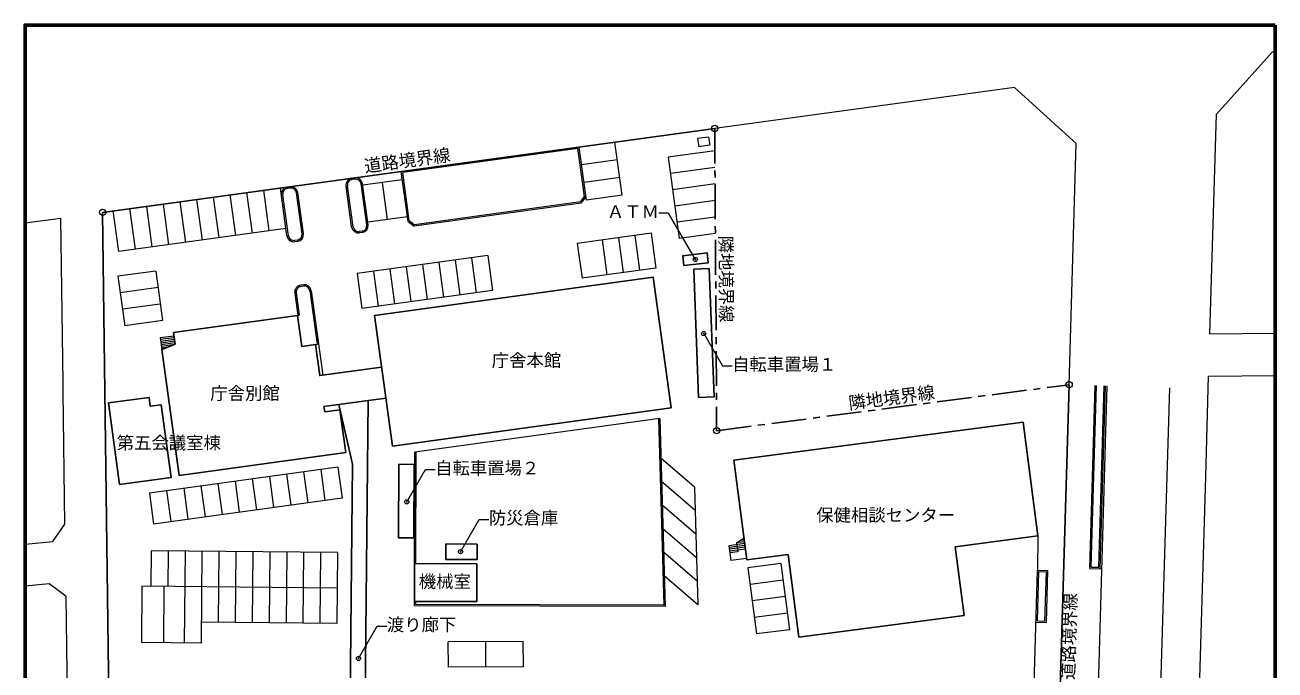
# Model space of a CAD drawing. Units: millimetres, scale not verified. Extents: x -195000 to -15000, y -143500 to 133500.
# Drawn here: x -195000 to -15000, y 40685 to 133500 of the extents above; entities that cross this region are included whole.
import ezdxf
from ezdxf.enums import TextEntityAlignment as Align

# ---------------------------------------------------------------- set-up
doc = ezdxf.new("R2010")
doc.units = ezdxf.units.MM
doc.header["$LTSCALE"] = 1000
doc.header["$PDMODE"] = 32
doc.header["$PDSIZE"] = 600
doc.linetypes.add('CHAIN1', pattern=[8, 5, -1, 1, -1])
for name, color, linetype, lineweight in [('2-1_躯体', 7, 'Continuous', 18), ('2-2_壁', 7, 'Continuous', 18), ('2-4_アルミサッシ', 7, 'Continuous', 18), ('3-2_壁', 7, 'Continuous', 18), ('3-8_土間', 4, 'Continuous', 18), ('3-F_室名', 7, 'Continuous', 18), ('F-0_F-0', 7, 'Continuous', 18)]:
    doc.layers.add(name, color=color, linetype=linetype, lineweight=lineweight)
doc.styles.add('ＭＳ ゴシック', font='')
doc.styles.get('ＭＳ ゴシック').set_extended_font_data('MS Gothic')

msp = doc.modelspace()

# ---------------------------------------------------------------- linework, layer by layer
at = {"layer": '2-1_躯体'}
for p, q in [((-52536, 124529), (-95683, 118614)), ((-43614, 116442), (-52536, 124529)), ((-44643, 81741), (-43614, 116442))]:
    msp.add_line(p, q, dxfattribs=at)
at = {"layer": '2-2_壁', "color": 3, "lineweight": 25}
for p, q in [((-95683, 118614), (-183822, 106535)), ((-183822, 106535), (-181755, -53666)), ((-48633, -53103), (-44643, 81741))]:
    msp.add_line(p, q, dxfattribs=at)
at = {"layer": '2-2_壁', "color": 3, "linetype": 'CHAIN1', "lineweight": 25}
msp.add_line((-95401, 75118), (-44643, 81741), dxfattribs=at)
msp.add_lwpolyline([(-95683, 118614), (-95683, 118572), (-95401, 75118)], dxfattribs=at)
at = {"layer": '2-2_壁'}
for centre in [(-95683, 118614), (-183822, 106535), (-44643, 81741), (-95401, 75118)]:
    msp.add_circle(centre, 450, dxfattribs=at)
at = {"layer": '2-4_アルミサッシ'}
for p, q in [((-23433, 120656), (-15363, 129624)), ((-15363, 129624), (-15000, 129674)), ((-24385, 88997), (-23433, 120656)), ((-189842, 105679), (-195000, 104969)), ((-189520, 82010), (-189842, 105679)), ((-15000, 89102), (-24385, 88997)), ((-24559, 82948), (-15000, 83044)), ((-189243, 61653), (-189502, 80680)), ((-191005, 59191), (-189243, 61653)), ((-195000, 58793), (-191005, 59191)), ((-191529, 53104), (-195000, 52756)), ((-189109, 51299), (-191529, 53104)), ((-189109, 51299), (-188827, 27445))]:
    msp.add_line(p, q, dxfattribs=at)
at = {"layer": '2-4_アルミサッシ', "color": 4}
msp.add_line((-189502, 80680), (-189520, 82010), dxfattribs=at)
at = {"layer": '2-4_アルミサッシ'}
msp.add_lwpolyline([(-28027, -33644), (-27679, -22334), (-27346, -10884), (-26103, 30783), (-25843, 39508), (-24983, 68458), (-24559, 82948)], dxfattribs=at)
at = {"layer": '3-2_壁', "color": 3, "lineweight": 25}
for p, q in [((-96491, 98440), (-98710, 98355)), ((-98002, 79909), (-98710, 98355)), ((-95784, 79994), (-96491, 98440)), ((-173365, 87549), (-173599, 89263)), ((-175278, 86782), (-173365, 87549)), ((-172797, 68681), (-175278, 86782)), ((-177139, 79921), (-182979, 79120)), ((-177139, 79921), (-176962, 78633)), ((-143035, 79825), (-151952, 78603)), ((-145582, 79476), (-146293, 7369)), ((-95784, 79994), (-98002, 79909)), ((-182979, 79120), (-181370, 67380)), ((-175372, 78851), (-176962, 78633)), ((-175372, 78851), (-173940, 68398)), ((-151952, 78603), (-151846, 77831)), ((-149793, 78899), (-147822, 70309)), ((-51288, 76336), (-92935, 70901)), ((-51288, 76336), (-49153, 59974)), ((-148807, 71969), (-172797, 68681)), ((-147822, 70309), (-148443, 7357)), ((-141187, 70280), (-141217, 59720)), ((-141187, 70280), (-138967, 70274)), ((-138967, 70274), (-138997, 59714)), ((-92934, 70899), (-91059, 56523)), ((-173940, 68398), (-181370, 67380)), ((-141217, 59720), (-138997, 59714)), ((-49153, 59974), (-61052, 58422)), ((-129905, 58814), (-134380, 58823)), ((-129910, 56589), (-129905, 58814)), ((-61052, 58422), (-59758, 48506)), ((-138910, 50545), (-138898, 55995)), ((-129948, 55977), (-138898, 55995)), ((-129960, 50527), (-129948, 55977)), ((-85109, 57300), (-91059, 56523)), ((-85109, 57300), (-83556, 45400)), ((-129960, 50527), (-138910, 50545)), ((-59758, 48506), (-83556, 45400))]:
    msp.add_line(p, q, dxfattribs=at)
at = {"layer": '3-2_壁'}
for p, q in [((-175516, 88516), (-173534, 88787)), ((-175516, 88516), (-175278, 86782)), ((-175482, 88268), (-173500, 88540)), ((-175448, 88020), (-173466, 88292)), ((-175414, 87773), (-173432, 88044)), ((-175380, 87525), (-173398, 87797)), ((-175346, 87277), (-173365, 87549)), ((-175312, 87030), (-174321, 87165)), ((-92538, 58973), (-91465, 59637)), ((-91364, 58863), (-93645, 58566)), ((-93645, 58566), (-93366, 56434)), ((-91330, 58606), (-93611, 58308)), ((-91297, 58348), (-93577, 58050)), ((-91263, 58090), (-93544, 57792)), ((-92370, 57683), (-93510, 57535)), ((-91398, 59121), (-92538, 58973)), ((-92538, 58973), (-92370, 57683)), ((-91431, 59379), (-92001, 59305)), ((-91086, 56732), (-93366, 56434))]:
    msp.add_line(p, q, dxfattribs=at)
at = {"layer": '3-2_壁', "color": 3, "lineweight": 25}
for points in [[(-100135, 98901), (-100292, 100292), (-96765, 100692)], [(-100135, 98901), (-96607, 99300), (-96765, 100692)], [(-104539, 97213), (-144664, 91714), (-142085, 72890)], [(-104539, 97213), (-101960, 78389), (-142085, 72890)], [(-173599, 89263), (-155766, 91707), (-155155, 87248), (-153174, 87520), (-152563, 83062), (-143646, 84284)], [(-148807, 71969), (-149651, 78131), (-151846, 77831)], [(-129910, 56589), (-134385, 56598), (-134380, 58823)]]:
    msp.add_lwpolyline(points, dxfattribs=at)
at = {"layer": '3-8_土間'}
for p, q in [((-96568, 117382), (-98153, 117165)), ((-98153, 117165), (-97990, 115976)), ((-115372, 115714), (-140606, 112255)), ((-114426, 108811), (-115372, 115714)), ((-114154, 108300), (-115201, 115939)), ((-109002, 109006), (-110049, 116645)), ((-109700, 114099), (-114852, 113393)), ((-139847, 105244), (-140831, 112426)), ((-139660, 105353), (-140606, 112255)), ((-95647, 113007), (-102061, 112128)), ((-157275, 103158), (-158219, 110044)), ((-156804, 110036), (-157201, 109981)), ((-147962, 104434), (-148770, 110329)), ((-147764, 104461), (-148572, 110356)), ((-147491, 111312), (-147888, 111258)), ((-145782, 104733), (-146590, 110628)), ((-145584, 104760), (-146392, 110655)), ((-140668, 111238), (-146365, 110457)), ((-142783, 105497), (-143516, 110847)), ((-109351, 111553), (-114503, 110847)), ((-95631, 110627), (-101741, 109790)), ((-171862, 102219), (-172663, 108064)), ((-169455, 102549), (-170256, 108394)), ((-167047, 102878), (-167849, 108724)), ((-164640, 103208), (-165441, 109054)), ((-162232, 103538), (-163034, 109384)), ((-159825, 103868), (-160626, 109714)), ((-157077, 103185), (-157885, 109080)), ((-155095, 103457), (-155903, 109352)), ((-154897, 103484), (-155705, 109379)), ((-115009, 108042), (-138891, 104769)), ((-115009, 108042), (-114426, 108811)), ((-114900, 107855), (-114216, 108756)), ((-109002, 109006), (-114154, 108300)), ((-95616, 108247), (-101421, 107451)), ((-181492, 100899), (-182293, 106744)), ((-179085, 101229), (-179886, 107074)), ((-176677, 101559), (-177478, 107404)), ((-174270, 101889), (-175071, 107734)), ((-114900, 107855), (-138945, 104560)), ((-139935, 105888), (-145632, 105107)), ((-139847, 105244), (-138945, 104560)), ((-139660, 105353), (-138891, 104769)), ((-95600, 105867), (-101100, 105113)), ((-157417, 104198), (-181492, 100899)), ((-146466, 103832), (-146863, 103777)), ((-146439, 103634), (-146835, 103579)), ((-109531, 102888), (-108845, 97885)), ((-107178, 103210), (-106492, 98207)), ((-104825, 103533), (-104139, 98530)), ((-95585, 103487), (-100780, 102775)), ((-155779, 102555), (-156176, 102501)), ((-155752, 102357), (-156148, 102303)), ((-111884, 102565), (-111198, 97562)), ((-128355, 100308), (-147179, 97728)), ((-137767, 99018), (-137081, 94015)), ((-135414, 99341), (-134728, 94338)), ((-133061, 99663), (-132375, 94660)), ((-130708, 99986), (-130022, 94982)), ((-128355, 100308), (-127669, 95305)), ((-176170, 98096), (-181619, 97349)), ((-181619, 97349), (-180642, 90215)), ((-147179, 97728), (-146494, 92725)), ((-144826, 98051), (-144141, 93048)), ((-142473, 98373), (-141788, 93370)), ((-140120, 98696), (-139434, 93693)), ((-104139, 98530), (-114790, 97070)), ((-175844, 95718), (-181293, 94971)), ((-154897, 96116), (-155293, 96061)), ((-154870, 95917), (-155266, 95863)), ((-156148, 94935), (-155707, 91715)), ((-155950, 94962), (-155509, 91742)), ((-153968, 95234), (-152916, 87555)), ((-153770, 95261), (-152107, 83124)), ((-127669, 95305), (-146494, 92725)), ((-175518, 93340), (-180968, 92593)), ((-155766, 91707), (-155509, 91742)), ((-153174, 87520), (-152718, 87582)), ((-43135, -53267), (-39145, 81578)), ((-41674, 55298), (-40895, 81630)), ((-41468, 55492), (-40695, 81624)), ((-40174, 55254), (-39395, 81585)), ((-33391, -28256), (-30149, 81312)), ((-103591, 76853), (-138865, 72019)), ((-103790, 76826), (-103017, 50025)), ((-103591, 76853), (-102811, 49825)), ((-138898, 55995), (-138865, 72019)), ((-138698, 55995), (-138665, 72047)), ((-98605, 67008), (-103427, 71175)), ((-149947, 69870), (-177084, 66151)), ((-159815, 68517), (-159204, 64059)), ((-157348, 68855), (-156737, 64397)), ((-154881, 69193), (-154270, 64735)), ((-152414, 69532), (-151803, 65073)), ((-149947, 69870), (-149336, 65411)), ((-172150, 66827), (-171539, 62369)), ((-169683, 67165), (-169072, 62707)), ((-167216, 67503), (-166605, 63045)), ((-164749, 67841), (-164138, 63383)), ((-162282, 68179), (-161671, 63721)), ((-98507, 63620), (-103330, 67787)), ((-98605, 67008), (-98116, 50065)), ((-177084, 66151), (-176473, 61692)), ((-149336, 65411), (-176473, 61692)), ((-174617, 66489), (-174006, 62030)), ((-98409, 60231), (-103232, 64398)), ((-98312, 56842), (-103134, 61009)), ((-49153, 59974), (-49205, 55041)), ((-176837, 57824), (-176884, 52724)), ((-149998, 57578), (-176837, 57824)), ((-174397, 57802), (-174444, 52702)), ((-171957, 57779), (-172078, 44580)), ((-169517, 57757), (-169638, 44558)), ((-167077, 57735), (-167171, 47535)), ((-164637, 57712), (-164731, 47513)), ((-162197, 57690), (-162291, 47490)), ((-159757, 57668), (-159851, 47468)), ((-157318, 57645), (-157411, 47446)), ((-154878, 57623), (-154971, 47423)), ((-152438, 57600), (-152531, 47401)), ((-98214, 53454), (-103036, 57621)), ((-149998, 57578), (-150091, 47379)), ((-86150, 56004), (-84908, 46485)), ((-98116, 50065), (-102938, 54232)), ((-49205, 55041), (-47705, 54996)), ((-48121, 47706), (-47911, 54802)), ((-47927, 47500), (-47705, 54996)), ((-41674, 55298), (-39925, 55246)), ((-175004, 52707), (-175078, 44607)), ((-85840, 53624), (-90599, 53003)), ((-138911, 49900), (-138910, 50545)), ((-138711, 50100), (-138710, 50545)), ((-85529, 51244), (-90289, 50623)), ((-102811, 49825), (-138911, 49900)), ((-103017, 50025), (-138711, 50100)), ((-85219, 48865), (-89978, 48244)), ((-150091, 47379), (-169611, 47557)), ((-49427, 47544), (-47927, 47500)), ((-49221, 47738), (-48121, 47706)), ((-84908, 46485), (-89668, 45864)), ((-169638, 44558), (-178228, 44636)), ((-123255, 44795), (-134055, 44729)), ((-134032, 41079), (-134055, 44729)), ((-128632, 41112), (-128655, 44762)), ((-123232, 41145), (-123255, 44795)), ((-123232, 41145), (-134032, 41079))]:
    msp.add_line(p, q, dxfattribs=at)
for points in [[(-96568, 117382), (-96405, 116193), (-97990, 115976)], [(-95662, 115387), (-102382, 114466), (-100780, 102775)], [(-104825, 103533), (-115476, 102073), (-114790, 97070)], [(-176170, 98096), (-175193, 90962), (-180642, 90215)], [(-41468, 55492), (-40368, 55460), (-39595, 81591)], [(-86150, 56004), (-90910, 55383), (-89668, 45864)], [(-67502, 13821), (-49933, 30422), (-49205, 55041)], [(-49221, 47738), (-49011, 54835), (-47911, 54802)], [(-150045, 52478), (-178153, 52736), (-178228, 44636)]]:
    msp.add_lwpolyline(points, dxfattribs=at)
for centre, radius, start, end in [((-157092, 109189), 1000, 97.80348, 187.80348), ((-157092, 109189), 800, 97.80348, 187.80348), ((-156696, 109243), 1000, 7.80348, 97.80348), ((-156696, 109243), 800, 7.80348, 97.80348), ((-147779, 110465), 1000, 97.80348, 187.80348), ((-147779, 110465), 800, 97.80348, 187.80348), ((-147383, 110519), 1000, 7.80348, 97.80348), ((-147383, 110519), 800, 7.80348, 97.80348), ((-146971, 104570), 1000, 187.80348, 277.80348), ((-146971, 104570), 800, 187.80348, 277.80348), ((-146575, 104624), 800, 277.80348, 7.80348), ((-146575, 104624), 1000, 277.80348, 7.80348), ((-156284, 103294), 1000, 187.80348, 277.80348), ((-156284, 103294), 800, 187.80348, 277.80348), ((-155888, 103348), 800, 277.80348, 7.80348), ((-155888, 103348), 1000, 277.80348, 7.80348), ((-155157, 95071), 1000, 97.80348, 187.80348), ((-155157, 95071), 800, 97.80348, 187.80348), ((-154761, 95125), 1000, 7.80348, 97.80348), ((-154761, 95125), 800, 7.80348, 97.80348)]:
    msp.add_arc(centre, radius, start, end, dxfattribs=at)
at = {"layer": '3-F_室名'}
for p, q in [((-102315, 106431), (-103715, 106431)), ((-98463, 99760), (-102315, 106431)), ((-97261, 89103), (-94578, 84455)), ((-94578, 84455), (-93178, 84455)), ((-140024, 64881), (-137341, 69528)), ((-137341, 69528), (-135941, 69528)), ((-132289, 57704), (-129606, 62351)), ((-129606, 62351), (-128206, 62351)), ((-146976, 42345), (-144293, 46992)), ((-144293, 46992), (-142893, 46992))]:
    msp.add_line(p, q, dxfattribs=at)
at = {"layer": '3-F_室名', "color": 3}
for p in [(-98463, 99760), (-97261, 89103), (-140024, 64881), (-132289, 57704), (-146976, 42345)]:
    msp.add_point(p, dxfattribs=at)
at = {"layer": 'F-0_F-0', "color": 5, "lineweight": 60}
msp.add_line((-15000, 133500), (-15000, -143500), dxfattribs=at)
msp.add_lwpolyline([(-195000, -143500), (-195000, 133500), (-15000, 133500)], dxfattribs=at)

# ---------------------------------------------------------------- texts
at = {"layer": '3-F_室名', "style": 'ＭＳ ゴシック'}
for s, rotation, p in [('道路境界線', 7.803, (-145945, 111726)), ('隣地境界線', 270.371, (-95543, 103175)), ('隣地境界線', 7.434, (-76219, 77621)), ('道路境界線', 88.305, (-43385, 39220))]:
    msp.add_text(s, height=1833, rotation=rotation, dxfattribs=at).set_placement(p, align=Align.BOTTOM_LEFT)
for s, p in [('ＡＴＭ', (-111215, 105181)), ('庁舎本館', (-127795, 83775)), ('自転車置場１', (-93178, 83205)), ('庁舎別館', (-168315, 79032)), ('第五会議室棟', (-181792, 71918)), ('自転車置場２', (-135941, 68278)), ('防災倉庫', (-128206, 61101)), ('保健相談センター', (-81063, 61511)), ('機械室', (-138297, 51959)), ('渡り廊下', (-142893, 45742))]:
    msp.add_text(s, height=1833, dxfattribs=at).set_placement(p, align=Align.BOTTOM_LEFT)

doc.saveas('drawing.dxf')
